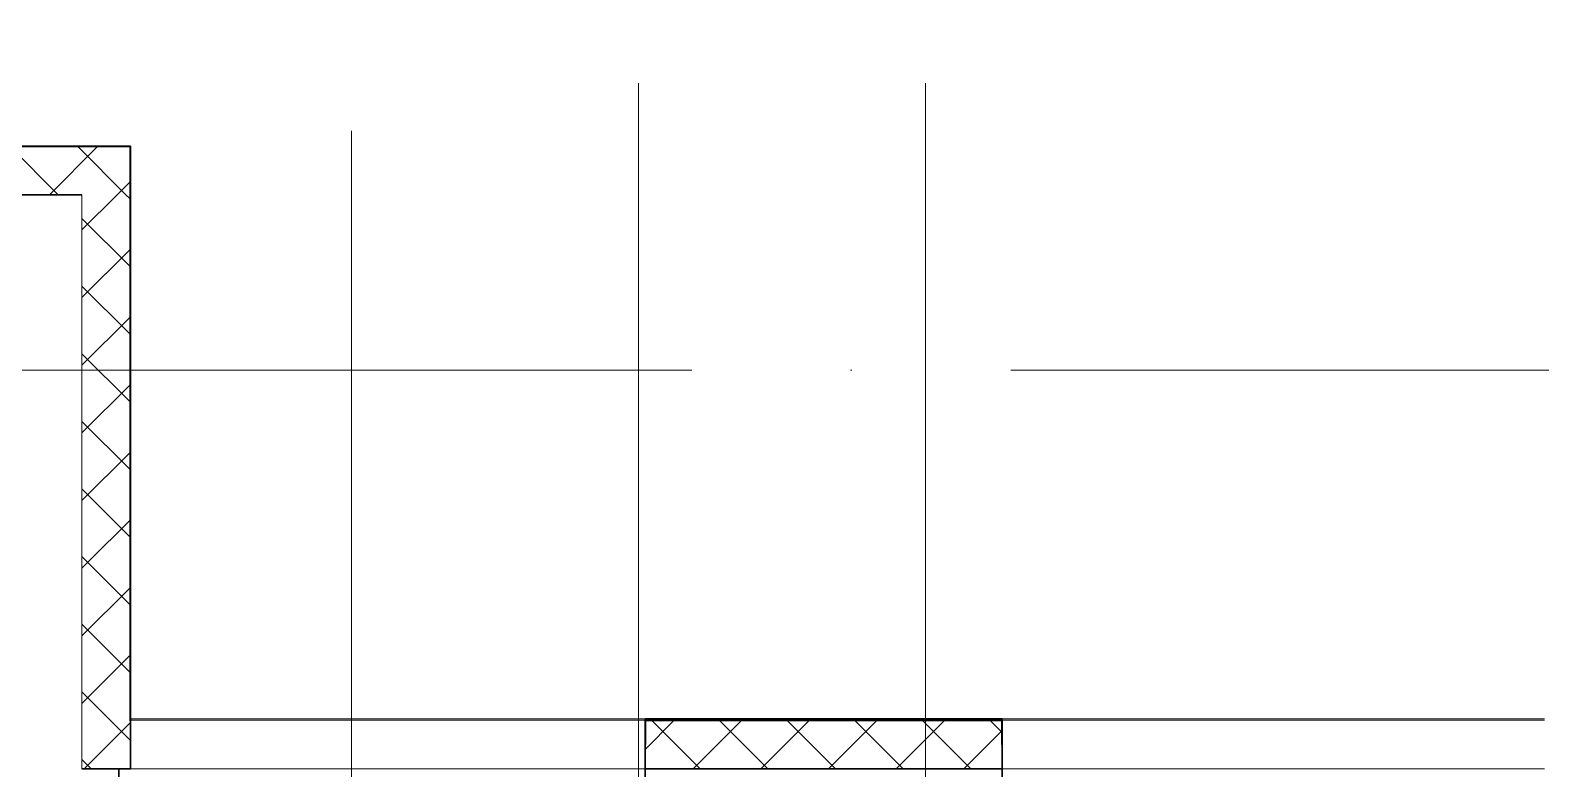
# Model space of a CAD drawing. Header units: millimetres. Extents: x -1073752 to 1436911, y -1379358 to 94781.
# Drawn here: x -1009711 to -1004975, y -1115638 to -1113322 of the extents above; entities that cross this region are included whole.
import ezdxf

# ---------------------------------------------------------------- set-up
doc = ezdxf.new("R2010")
doc.units = ezdxf.units.MM
doc.linetypes.add('ADSK_Линия сетки', pattern=[25, 20, -2.5, 0, -2.5])
for name, color, linetype, lineweight in [('Оси', 252, 'Continuous', 9), ('Стены внутренние', 7, 'Continuous', 18), ('Стены наружные', 7, 'Continuous', 18), ('Стены штриховка', 7, 'Continuous', 9)]:
    doc.layers.add(name, color=color, linetype=linetype, lineweight=lineweight)

# ---------------------------------------------------------------- blocks, each defined once
blk = doc.blocks.new('3 этаж')
at = {"layer": 'Оси', "color": 251, "linetype": 'ADSK_Линия сетки', "ltscale": 200, "true_color": 0x636466}
for p, q in [((292945.8, 34587.2), (292945.8, -31389.6)), ((293845.8, -263.4), (293845.8, -30119.6)), ((294745.8, -263.4), (294745.8, -30119.6)), ((314013.1, -1163.4), (237073.5, -1163.4))]:
    blk.add_line(p, q, dxfattribs=at)
at = {"layer": 'Стены внутренние', "color": 251, "lineweight": 30, "true_color": 0x636466}
for p, q in [((292252.8, -461.4), (290795.8, -461.4)), ((292252.8, -461.4), (292252.8, -2413.4)), ((292100.8, -613.4), (290795.8, -613.4)), ((293866.2, -2261.4), (293866.2, -2963.4)), ((294985.8, -2963.4), (294985.8, -2261.4)), ((292100.8, -2413.4), (292252.8, -2413.4)), ((292216.2, -2963.4), (292216.2, -2413.4)), ((294985.8, -2413.4), (293866.2, -2413.4))]:
    blk.add_line(p, q, dxfattribs=at)
at = {"layer": 'Стены внутренние', "color": 251, "linetype": 'Continuous', "lineweight": 9, "true_color": 0x636466}
for p, q in [((292026.6, -613.4), (291876.6, -463.4)), ((291999, -613.4), (292149, -463.4)), ((292238.7, -613.4), (292088.7, -463.4)), ((292100.8, -723.8), (292211.1, -613.4)), ((292211.1, -613.4), (292250.8, -573.8)), ((292250.8, -625.5), (292238.7, -613.4)), ((292250.8, -837.6), (292100.8, -687.6)), ((292100.8, -935.9), (292250.8, -785.9)), ((292250.8, -1049.7), (292100.8, -899.7)), ((292100.8, -1148), (292250.8, -998)), ((292250.8, -1261.9), (292100.8, -1111.9)), ((292100.8, -1360.2), (292250.8, -1210.2)), ((292250.8, -1474), (292100.8, -1324)), ((292100.8, -1572.3), (292250.8, -1422.3)), ((292252.8, -1457.1), (292250.8, -1453.6)), ((292250.8, -1686.1), (292100.8, -1536.1)), ((292123.8, -1761.4), (292250.8, -1634.4)), ((292114, -1761.4), (292100.8, -1748.3)), ((292100.8, -1784.4), (292123.8, -1761.4)), ((292250.8, -1898.3), (292114, -1761.4)), ((292100.8, -1996.6), (292250.8, -1846.6)), ((292250.8, -2110.4), (292100.8, -1960.4)), ((292100.8, -2208.7), (292250.8, -2058.7)), ((292250.8, -2322.5), (292100.8, -2172.5)), ((292108.2, -2413.4), (292250.8, -2270.8)), ((292250.8, -2270.8), (292252.8, -2268.8)), ((293866.2, -2352.5), (293955.2, -2263.4)), ((294038.7, -2413.4), (293888.7, -2263.4)), ((294017.4, -2413.4), (294167.4, -2263.4)), ((294250.9, -2413.4), (294100.9, -2263.4)), ((294229.5, -2413.4), (294379.5, -2263.4)), ((294463, -2413.4), (294313, -2263.4)), ((294441.6, -2413.4), (294591.6, -2263.4)), ((294675.1, -2413.4), (294525.1, -2263.4)), ((294653.8, -2413.4), (294803.8, -2263.4)), ((294887.3, -2413.4), (294737.3, -2263.4)), ((294864.3, -2261.4), (294863.1, -2263.4)), ((294983.8, -2297.8), (294949.4, -2263.4)), ((294865.9, -2413.4), (294983.8, -2295.6)), ((292252.8, -2324.5), (292250.8, -2322.5)), ((294985.8, -2330), (294983.8, -2326.5)), ((292129.6, -2413.4), (292100.8, -2384.7))]:
    blk.add_line(p, q, dxfattribs=at)
at = {"layer": 'Стены внутренние', "color": 251, "true_color": 0x636466}
for p, q in [((292100.8, -613.4), (292100.8, -2413.4)), ((292252.8, -2261.4), (293866.2, -2261.4)), ((294985.8, -2261.4), (296685.8, -2261.4)), ((292252.8, -2413.4), (293866.2, -2413.4)), ((294985.8, -2413.4), (296685.8, -2413.4))]:
    blk.add_line(p, q, dxfattribs=at)
at = {"layer": 'Стены наружные', "color": 251, "true_color": 0x636466}
for p, q in [((292252.8, -2256.4), (293866.2, -2256.4)), ((294985.8, -2256.4), (296685.8, -2256.4))]:
    blk.add_line(p, q, dxfattribs=at)
at = {"layer": 'Стены наружные', "color": 251, "lineweight": 30, "true_color": 0x636466}
for p, q in [((294985.8, -2256.4), (293866.2, -2256.4)), ((293866.2, -2256.4), (293866.2, -2261.4)), ((293866.2, -2261.4), (294985.8, -2261.4)), ((294985.8, -2261.4), (294985.8, -2256.4))]:
    blk.add_line(p, q, dxfattribs=at)
at = {"layer": 'Стены наружные', "color": 251, "linetype": 'Continuous', "lineweight": 9, "true_color": 0x636466}
blk.add_line((294864.5, -2261), (294864.3, -2261.4), dxfattribs=at)
at = {"layer": 'Стены штриховка', "color": 251, "true_color": 0x636466}
for p, q in [((290797.8, -463.4), (292252.8, -463.4)), ((292250.8, -2263.4), (292250.8, -461.4)), ((292252.8, -2263.4), (292250.8, -2263.4)), ((294983.8, -2263.4), (293868.2, -2263.4)), ((293868.2, -2263.4), (293868.2, -2337.4)), ((294983.8, -2337.4), (294983.8, -2263.4)), ((293866.2, -2337.4), (293868.2, -2337.4)), ((294983.8, -2337.4), (294985.8, -2337.4))]:
    blk.add_line(p, q, dxfattribs=at)

msp = doc.modelspace()

# ---------------------------------------------------------------- block references
msp.add_blockref('3 этаж', (-1301649.5, -1113224.3))

doc.saveas('drawing.dxf')
